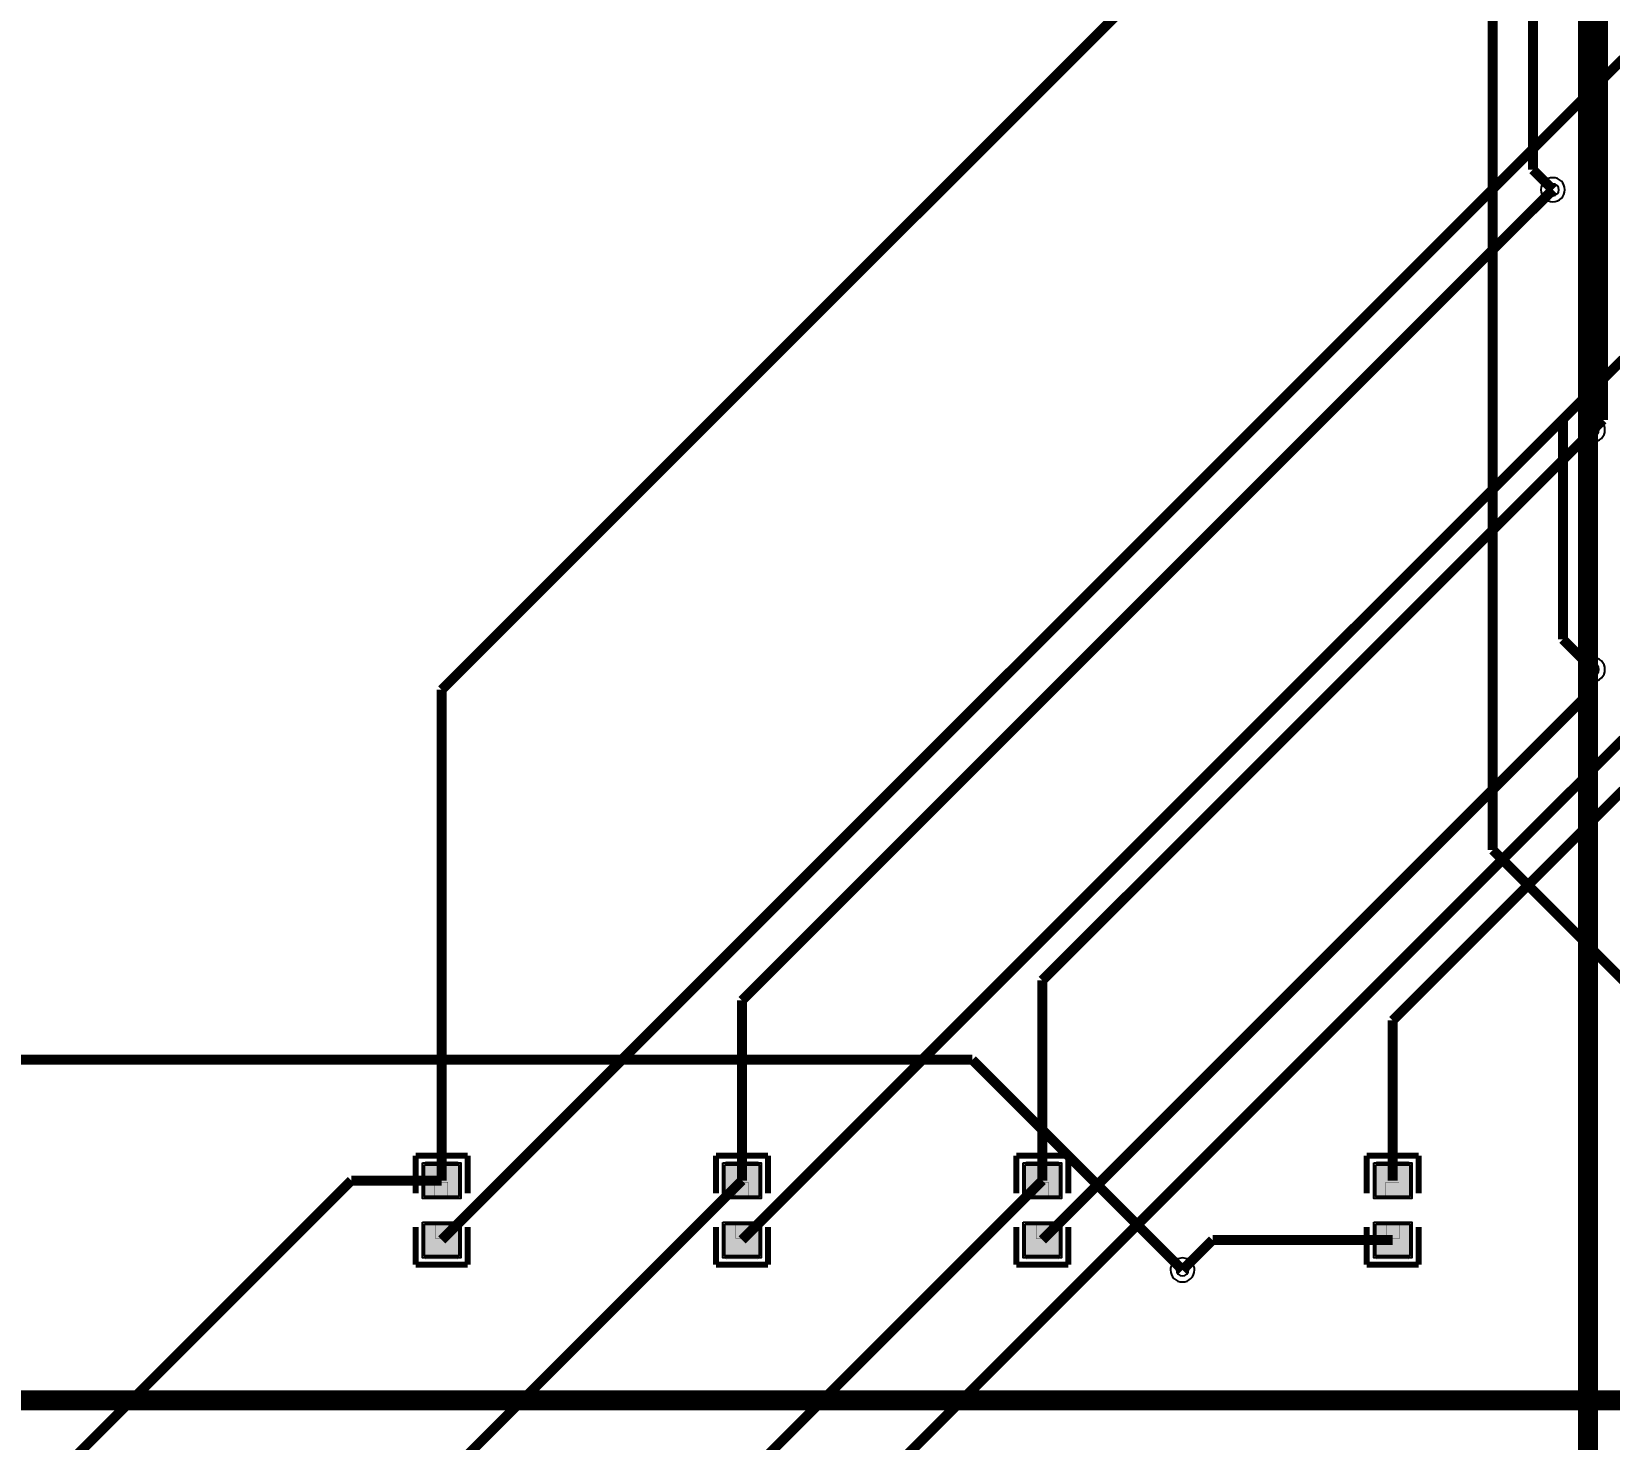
# Model space of a CAD drawing. Header units: millimetres. Extents: x -59 to 46, y -149 to -20.
# Drawn here: x -18.03 to 22.01, y -76.94 to -41.21 of the extents above; entities that cross this region are included whole.
import ezdxf

# ---------------------------------------------------------------- set-up
doc = ezdxf.new("R2010")
doc.units = ezdxf.units.MM
doc.header["$MEASUREMENT"] = 0
for name, color, linetype, true_color in [('Bottom-Layer', 7, 'Continuous', 0x0000ff), ('Hole-Layer', 7, 'Continuous', 0x222222), ('Multi-Layer', 7, 'Continuous', 0xc0c0c0), ('Top-Layer', 7, 'Continuous', 0xff0000), ('Top-Paste-Mask-Layer', 7, 'Continuous', 0x808080), ('Top-Silkscreen-Layer', 7, 'Continuous', 0xffcc00), ('Top-Solder-Mask-Layer', 7, 'Continuous', 0x800080)]:
    doc.layers.add(name, color=color, linetype=linetype, true_color=true_color)

msp = doc.modelspace()

# ---------------------------------------------------------------- hatches: boundary and pattern name
at = {"layer": 'Top-Layer'}
for points in [[(-8.052019304038613, -69.96353822707647), (-7.188011176022349, -69.96353822707647), (-7.188011176022349, -70.77001524003049), (-8.052019304038613, -70.77001524003049)], [(-0.4320040640081319, -69.96353822707647), (0.4320040640081319, -69.96353822707647), (0.4320040640081319, -70.77001524003049), (-0.4320040640081319, -70.77001524003049)], [(7.188011176022349, -69.96353822707646), (8.052019304038613, -69.96353822707646), (8.052019304038613, -70.77001524003047), (7.188011176022349, -70.77001524003047)], [(16.07802895605791, -69.96353822707647), (16.942037084074173, -69.96353822707647), (16.942037084074173, -70.77001524003049), (16.07802895605791, -70.77001524003049)], [(-8.052019304038613, -71.4702692405385), (-7.188011176022349, -71.4702692405385), (-7.188011176022349, -72.27674625349252), (-8.052019304038613, -72.27674625349252)], [(-0.4320040640081319, -71.4702692405385), (0.4320040640081319, -71.4702692405385), (0.4320040640081319, -72.27674625349252), (-0.4320040640081319, -72.27674625349252)], [(7.188011176022349, -71.47026924053849), (8.052019304038613, -71.47026924053849), (8.052019304038613, -72.2767462534925), (7.188011176022349, -72.2767462534925)], [(16.07802895605791, -71.4702692405385), (16.942037084074173, -71.4702692405385), (16.942037084074173, -72.27674625349252), (16.07802895605791, -72.27674625349252)]]:
    msp.add_hatch(color=256, dxfattribs=at).paths.add_polyline_path(points)
at = {"layer": 'Top-Paste-Mask-Layer'}
for points in [[(-8.070002540005081, -69.92512065024131), (-8.019989839979681, -69.87513335026672), (-7.219989839979681, -69.87513335026672), (-7.170002540005081, -69.92512065024131), (-7.170002540005081, -70.72512065024131), (-7.219989839979681, -70.77513335026671), (-7.462026924053849, -70.77513335026671), (-7.462026924053849, -70.40513081026162), (-7.792024384048769, -70.40513081026162), (-7.792024384048769, -70.77513335026671), (-8.019989839979681, -70.77513335026671), (-8.070002540005081, -70.72512065024131)], [(-8.070002540005081, -69.92512065024131), (-8.019989839979681, -69.87513335026672), (-7.219989839979681, -69.87513335026672), (-7.170002540005081, -69.92512065024131), (-7.170002540005081, -70.72512065024131), (-7.219989839979681, -70.77513335026671), (-7.462026924053849, -70.77513335026671), (-7.462026924053849, -70.40513081026162), (-7.792024384048769, -70.40513081026162), (-7.792024384048769, -70.77513335026671), (-8.019989839979681, -70.77513335026671), (-8.070002540005081, -70.72512065024131)], [(-0.4499872999746001, -69.92512065024131), (-0.3999745999492, -69.87513335026672), (0.40002540005080006, -69.87513335026672), (0.4500127000254, -69.92512065024131), (0.45001270002540006, -70.72512065024131), (0.4000254000508001, -70.77513335026671), (0.15798831597663193, -70.77513335026671), (0.1579883159766319, -70.40513081026162), (-0.17200914401828812, -70.40513081026162), (-0.1720091440182881, -70.77513335026671), (-0.3999745999491999, -70.77513335026671), (-0.4499872999746, -70.72512065024131)], [(-0.4499872999746001, -69.92512065024131), (-0.3999745999492, -69.87513335026672), (0.40002540005080006, -69.87513335026672), (0.4500127000254, -69.92512065024131), (0.45001270002540006, -70.72512065024131), (0.4000254000508001, -70.77513335026671), (0.15798831597663193, -70.77513335026671), (0.1579883159766319, -70.40513081026162), (-0.17200914401828812, -70.40513081026162), (-0.1720091440182881, -70.77513335026671), (-0.3999745999491999, -70.77513335026671), (-0.4499872999746, -70.72512065024131)], [(7.170027940055881, -69.92512065024131), (7.220040640081281, -69.87513335026672), (8.02004064008128, -69.87513335026672), (8.070027940055882, -69.92512065024131), (8.070027940055882, -70.72512065024131), (8.02004064008128, -70.77513335026671), (7.778003556007113, -70.77513335026671), (7.778003556007113, -70.40513081026162), (7.448006096012193, -70.40513081026162), (7.448006096012193, -70.77513335026671), (7.220040640081281, -70.77513335026671), (7.170027940055881, -70.72512065024131)], [(7.170027940055881, -69.92512065024131), (7.220040640081281, -69.87513335026672), (8.02004064008128, -69.87513335026672), (8.070027940055882, -69.92512065024131), (8.070027940055882, -70.72512065024131), (8.02004064008128, -70.77513335026671), (7.778003556007113, -70.77513335026671), (7.778003556007113, -70.40513081026162), (7.448006096012193, -70.40513081026162), (7.448006096012193, -70.77513335026671), (7.220040640081281, -70.77513335026671), (7.170027940055881, -70.72512065024131)], [(16.06004572009144, -69.92512065024131), (16.110058420116843, -69.87513335026672), (16.910058420116844, -69.87513335026672), (16.96004572009144, -69.92512065024131), (16.96004572009144, -70.72512065024131), (16.910058420116844, -70.77513335026671), (16.668021336042674, -70.77513335026671), (16.668021336042674, -70.40513081026162), (16.338023876047753, -70.40513081026162), (16.338023876047753, -70.77513335026671), (16.110058420116843, -70.77513335026671), (16.06004572009144, -70.72512065024131)], [(16.06004572009144, -69.92512065024131), (16.110058420116843, -69.87513335026672), (16.910058420116844, -69.87513335026672), (16.96004572009144, -69.92512065024131), (16.96004572009144, -70.72512065024131), (16.910058420116844, -70.77513335026671), (16.668021336042674, -70.77513335026671), (16.668021336042674, -70.40513081026162), (16.338023876047753, -70.40513081026162), (16.338023876047753, -70.77513335026671), (16.110058420116843, -70.77513335026671), (16.06004572009144, -70.72512065024131)], [(-7.170027940055881, -72.31516383032766), (-7.220040640081281, -72.36515113030227), (-8.02004064008128, -72.36515113030227), (-8.070027940055882, -72.31516383032766), (-8.070027940055882, -71.51516383032768), (-8.02004064008128, -71.46515113030226), (-7.778003556007113, -71.46515113030226), (-7.778003556007113, -71.83515367030735), (-7.448006096012193, -71.83515367030735), (-7.448006096012193, -71.46515113030226), (-7.220040640081281, -71.46515113030226), (-7.170027940055881, -71.51516383032768)], [(-7.170027940055881, -72.31516383032766), (-7.220040640081281, -72.36515113030227), (-8.02004064008128, -72.36515113030227), (-8.070027940055882, -72.31516383032766), (-8.070027940055882, -71.51516383032768), (-8.02004064008128, -71.46515113030226), (-7.778003556007113, -71.46515113030226), (-7.778003556007113, -71.83515367030735), (-7.448006096012193, -71.83515367030735), (-7.448006096012193, -71.46515113030226), (-7.220040640081281, -71.46515113030226), (-7.170027940055881, -71.51516383032768)], [(0.4499872999746001, -72.31516383032766), (0.3999745999492, -72.36515113030227), (-0.40002540005080006, -72.36515113030227), (-0.4500127000254, -72.31516383032766), (-0.45001270002540006, -71.51516383032768), (-0.4000254000508001, -71.46515113030226), (-0.15798831597663193, -71.46515113030226), (-0.1579883159766319, -71.83515367030735), (0.17200914401828812, -71.83515367030735), (0.1720091440182881, -71.46515113030226), (0.3999745999491999, -71.46515113030226), (0.4499872999746, -71.51516383032768)], [(0.4499872999746001, -72.31516383032766), (0.3999745999492, -72.36515113030227), (-0.40002540005080006, -72.36515113030227), (-0.4500127000254, -72.31516383032766), (-0.45001270002540006, -71.51516383032768), (-0.4000254000508001, -71.46515113030226), (-0.15798831597663193, -71.46515113030226), (-0.1579883159766319, -71.83515367030735), (0.17200914401828812, -71.83515367030735), (0.1720091440182881, -71.46515113030226), (0.3999745999491999, -71.46515113030226), (0.4499872999746, -71.51516383032768)], [(8.070002540005081, -72.31516383032766), (8.019989839979681, -72.36515113030227), (7.219989839979681, -72.36515113030227), (7.170002540005081, -72.31516383032766), (7.170002540005081, -71.51516383032768), (7.219989839979681, -71.46515113030226), (7.462026924053849, -71.46515113030226), (7.462026924053849, -71.83515367030735), (7.792024384048769, -71.83515367030735), (7.792024384048769, -71.46515113030226), (8.019989839979681, -71.46515113030226), (8.070002540005081, -71.51516383032768)], [(8.070002540005081, -72.31516383032766), (8.019989839979681, -72.36515113030227), (7.219989839979681, -72.36515113030227), (7.170002540005081, -72.31516383032766), (7.170002540005081, -71.51516383032768), (7.219989839979681, -71.46515113030226), (7.462026924053849, -71.46515113030226), (7.462026924053849, -71.83515367030735), (7.792024384048769, -71.83515367030735), (7.792024384048769, -71.46515113030226), (8.019989839979681, -71.46515113030226), (8.070002540005081, -71.51516383032768)], [(16.960020320040645, -72.31516383032766), (16.910007620015243, -72.36515113030227), (16.110007620015242, -72.36515113030227), (16.060020320040643, -72.31516383032766), (16.060020320040643, -71.51516383032768), (16.110007620015242, -71.46515113030226), (16.352044704089412, -71.46515113030226), (16.352044704089412, -71.83515367030735), (16.68204216408433, -71.83515367030735), (16.68204216408433, -71.46515113030226), (16.910007620015243, -71.46515113030226), (16.960020320040645, -71.51516383032768)], [(16.960020320040645, -72.31516383032766), (16.910007620015243, -72.36515113030227), (16.110007620015242, -72.36515113030227), (16.060020320040643, -72.31516383032766), (16.060020320040643, -71.51516383032768), (16.110007620015242, -71.46515113030226), (16.352044704089412, -71.46515113030226), (16.352044704089412, -71.83515367030735), (16.68204216408433, -71.83515367030735), (16.68204216408433, -71.46515113030226), (16.910007620015243, -71.46515113030226), (16.960020320040645, -71.51516383032768)]]:
    msp.add_hatch(color=256, dxfattribs=at).paths.add_polyline_path(points)
at = {"layer": 'Top-Solder-Mask-Layer'}
for points in [[(-8.102819405638813, -69.91273812547625), (-7.137211074422149, -69.91273812547625), (-7.137211074422149, -70.82081534163069), (-8.102819405638813, -70.82081534163069)], [(-0.4828041656083322, -69.91273812547625), (0.4828041656083322, -69.91273812547625), (0.4828041656083322, -70.82081534163069), (-0.4828041656083322, -70.82081534163069)], [(7.137211074422149, -69.91273812547625), (8.102819405638813, -69.91273812547625), (8.102819405638813, -70.82081534163069), (7.137211074422149, -70.82081534163069)], [(16.02722885445771, -69.91273812547625), (16.992837185674375, -69.91273812547625), (16.992837185674375, -70.82081534163069), (16.02722885445771, -70.82081534163069)], [(-8.102819405638813, -71.41946913893828), (-7.137211074422149, -71.41946913893828), (-7.137211074422149, -72.32754635509272), (-8.102819405638813, -72.32754635509272)], [(-0.4828041656083322, -71.41946913893828), (0.4828041656083322, -71.41946913893828), (0.4828041656083322, -72.32754635509272), (-0.4828041656083322, -72.32754635509272)], [(7.137211074422149, -71.41946913893828), (8.102819405638813, -71.41946913893828), (8.102819405638813, -72.32754635509272), (7.137211074422149, -72.32754635509272)], [(16.02722885445771, -71.41946913893828), (16.992837185674375, -71.41946913893828), (16.992837185674375, -72.32754635509272), (16.02722885445771, -72.32754635509272)]]:
    msp.add_hatch(color=256, dxfattribs=at).paths.add_polyline_path(points)

# ---------------------------------------------------------------- linework, layer by layer
at = {"layer": 'Bottom-Layer'}
for points, const_width in [([(20.066040132080268, -44.712725425450856), (20.066040132080268, -32.766065532131066)], 0.25400050800101603), ([(19.050038100076204, -61.97612395224791), (19.050038100076204, -36.322072644145294)], 0.25400050800101603), ([(21.84404368808738, -51.06273812547626), (21.84404368808738, -38.87071374142749)], 0.25400050800101603), ([(21.336042672085348, -50.53746507493016), (21.336042672085348, -39.61544323088647)], 0.25400050800101603), ([(20.574041148082298, -45.22072644145289), (20.066040132080268, -44.712725425450856)], 0.25400050800101603), ([(20.828041656083315, -51.04546609093219), (21.336042672085348, -50.53746507493016)], 0.25400050800101603), ([(20.828041656083315, -56.633477266954536), (20.828041656083315, -51.04546609093219)], 0.25400050800101603), ([(21.59004318008636, -51.31673863347727), (21.84404368808738, -51.06273812547626)], 0.25400050800101603), ([(21.59004318008636, -57.39547879095758), (20.828041656083315, -56.633477266954536)], 0.25400050800101603), ([(23.11404622809246, -66.04013208026417), (19.050038100076204, -61.97612395224791)], 0.25400050800101603), ([(5.842011684023369, -67.30149860299721), (-42.418084836169676, -67.30149860299721)], 0.25400050800101603), ([(11.176022352044706, -72.63550927101855), (5.842011684023369, -67.30149860299721)], 0.25400050800101603), ([(-25.65405130810262, -75.94615189230379), (22.60604521209043, -75.94615189230379)], 0.5080010160020321)]:
    msp.add_lwpolyline(points, dxfattribs=dict(at, const_width=const_width))
at = {"layer": 'Hole-Layer'}
for points in [[(20.42154178308357, -45.22072644145289, 1), (20.72654051308103, -45.22072644145289, 1)], [(21.437543815087633, -51.31673863347727, 1), (21.742542545085094, -51.31673863347727, 1)], [(21.437543815087633, -57.39547879095758, 1), (21.742542545085094, -57.39547879095758, 1)]]:
    msp.add_lwpolyline(points, format="xyb", close=True, dxfattribs=at)
msp.add_lwpolyline([(11.023522987045975, -72.63550927093834, 1), (11.328521717043435, -72.6355092711197), (11.328521717043435, -72.63550927109875, 1), (11.023522987045975, -72.6355092709174)], format="xyb", dxfattribs=at)
at = {"layer": 'Multi-Layer'}
for points in [[(20.26903987807976, -45.220726441253156, 1), (20.87904241808484, -45.22072644181689), (20.87904241808484, -45.220726441652616, 1), (20.26903987807976, -45.22072644108888)], [(21.285041910083823, -51.31673863327754, 1), (21.895044450088903, -51.31673863384128), (21.895044450088903, -51.316738633677005, 1), (21.285041910083823, -51.31673863311326)], [(21.285041910083823, -57.39547879075785, 1), (21.895044450088903, -57.395478791321594), (21.895044450088903, -57.395478791157316, 1), (21.285041910083823, -57.39547879059357)], [(10.871021082042166, -72.63550927081883, 1), (11.481023622047244, -72.63550927138256), (11.481023622047244, -72.63550927121828, 1), (10.871021082042166, -72.63550927065455)]]:
    msp.add_lwpolyline(points, format="xyb", dxfattribs=at)
at = {"layer": 'Top-Layer', "const_width": 0.25400050800101603}
for points in [[(-7.620015240030481, -57.912115824231655), (24.257048514097033, -26.035052070104143)], [(-7.620015240030481, -71.87350774701551), (22.352044704089412, -41.90144780289561)], [(0, -65.79476758953518), (20.574041148082298, -45.22072644145289)], [(0, -71.87350774701551), (22.352044704089412, -49.521463042926094)], [(7.620015240030481, -65.28676657353316), (21.59004318008636, -51.31673863347727)], [(21.59004318008636, -57.903479806959616), (21.59004318008636, -57.39547879095758)], [(-7.620015240030481, -70.36677673355348), (-7.620015240030481, -57.912115824231655)], [(7.620015240030481, -71.87350774701551), (21.59004318008636, -57.903479806959616)], [(2.0320040640081283, -79.48399796799595), (22.352044704089412, -59.16395732791466)], [(16.510033020066043, -66.30276860553722), (22.352044704089412, -60.460756921513855)], [(7.620015240030481, -70.36677673355348), (7.620015240030481, -65.28676657353316)], [(0, -70.36677673355348), (0, -65.79476758953518)], [(16.510033020066043, -70.36677673355348), (16.510033020066043, -66.30276860553722)], [(-9.91465582931166, -70.36677673355348), (-19.558039116078234, -80.01016002032006)], [(-7.620015240030481, -70.36677673355348), (-9.91465582931166, -70.36677673355348)], [(0, -70.36677673355348), (-8.38201676403353, -78.748793497587)], [(7.620015240030481, -70.36677673355348), (-0.7620015240030481, -78.748793497587)], [(11.938023876047753, -71.87350774701551), (11.176022352044706, -72.63550927101855)], [(16.510033020066043, -71.87350774701551), (11.938023876047753, -71.87350774701551)]]:
    msp.add_lwpolyline(points, dxfattribs=at)
at = {"layer": 'Top-Layer'}
for points in [[(-8.052019304038613, -69.96353822707647), (-7.188011176022349, -69.96353822707647), (-7.188011176022349, -70.77001524003049), (-8.052019304038613, -70.77001524003049)], [(-0.4320040640081319, -69.96353822707647), (0.4320040640081319, -69.96353822707647), (0.4320040640081319, -70.77001524003049), (-0.4320040640081319, -70.77001524003049)], [(7.188011176022349, -69.96353822707646), (8.052019304038613, -69.96353822707646), (8.052019304038613, -70.77001524003047), (7.188011176022349, -70.77001524003047)], [(16.07802895605791, -69.96353822707647), (16.942037084074173, -69.96353822707647), (16.942037084074173, -70.77001524003049), (16.07802895605791, -70.77001524003049)], [(-8.052019304038613, -71.4702692405385), (-7.188011176022349, -71.4702692405385), (-7.188011176022349, -72.27674625349252), (-8.052019304038613, -72.27674625349252)], [(-0.4320040640081319, -71.4702692405385), (0.4320040640081319, -71.4702692405385), (0.4320040640081319, -72.27674625349252), (-0.4320040640081319, -72.27674625349252)], [(7.188011176022349, -71.47026924053849), (8.052019304038613, -71.47026924053849), (8.052019304038613, -72.2767462534925), (7.188011176022349, -72.2767462534925)], [(16.07802895605791, -71.4702692405385), (16.942037084074173, -71.4702692405385), (16.942037084074173, -72.27674625349252), (16.07802895605791, -72.27674625349252)]]:
    msp.add_lwpolyline(points, close=True, dxfattribs=at)
at = {"layer": 'Top-Paste-Mask-Layer', "const_width": 0.005080010160020321}
for points in [[(-8.070002540005081, -69.92512065024131), (-8.019989839979681, -69.87513335026672), (-7.219989839979681, -69.87513335026672), (-7.170002540005081, -69.92512065024131), (-7.170002540005081, -70.72512065024131), (-7.219989839979681, -70.77513335026671), (-7.462026924053849, -70.77513335026671), (-7.462026924053849, -70.40513081026162), (-7.792024384048769, -70.40513081026162), (-7.792024384048769, -70.77513335026671), (-8.019989839979681, -70.77513335026671), (-8.070002540005081, -70.72512065024131)], [(-8.070002540005081, -69.92512065024131), (-8.019989839979681, -69.87513335026672), (-7.219989839979681, -69.87513335026672), (-7.170002540005081, -69.92512065024131), (-7.170002540005081, -70.72512065024131), (-7.219989839979681, -70.77513335026671), (-7.462026924053849, -70.77513335026671), (-7.462026924053849, -70.40513081026162), (-7.792024384048769, -70.40513081026162), (-7.792024384048769, -70.77513335026671), (-8.019989839979681, -70.77513335026671), (-8.070002540005081, -70.72512065024131)], [(-0.4499872999746001, -69.92512065024131), (-0.3999745999492, -69.87513335026672), (0.40002540005080006, -69.87513335026672), (0.4500127000254, -69.92512065024131), (0.45001270002540006, -70.72512065024131), (0.4000254000508001, -70.77513335026671), (0.15798831597663193, -70.77513335026671), (0.1579883159766319, -70.40513081026162), (-0.17200914401828812, -70.40513081026162), (-0.1720091440182881, -70.77513335026671), (-0.3999745999491999, -70.77513335026671), (-0.4499872999746, -70.72512065024131)], [(-0.4499872999746001, -69.92512065024131), (-0.3999745999492, -69.87513335026672), (0.40002540005080006, -69.87513335026672), (0.4500127000254, -69.92512065024131), (0.45001270002540006, -70.72512065024131), (0.4000254000508001, -70.77513335026671), (0.15798831597663193, -70.77513335026671), (0.1579883159766319, -70.40513081026162), (-0.17200914401828812, -70.40513081026162), (-0.1720091440182881, -70.77513335026671), (-0.3999745999491999, -70.77513335026671), (-0.4499872999746, -70.72512065024131)], [(7.170027940055881, -69.92512065024131), (7.220040640081281, -69.87513335026672), (8.02004064008128, -69.87513335026672), (8.070027940055882, -69.92512065024131), (8.070027940055882, -70.72512065024131), (8.02004064008128, -70.77513335026671), (7.778003556007113, -70.77513335026671), (7.778003556007113, -70.40513081026162), (7.448006096012193, -70.40513081026162), (7.448006096012193, -70.77513335026671), (7.220040640081281, -70.77513335026671), (7.170027940055881, -70.72512065024131)], [(7.170027940055881, -69.92512065024131), (7.220040640081281, -69.87513335026672), (8.02004064008128, -69.87513335026672), (8.070027940055882, -69.92512065024131), (8.070027940055882, -70.72512065024131), (8.02004064008128, -70.77513335026671), (7.778003556007113, -70.77513335026671), (7.778003556007113, -70.40513081026162), (7.448006096012193, -70.40513081026162), (7.448006096012193, -70.77513335026671), (7.220040640081281, -70.77513335026671), (7.170027940055881, -70.72512065024131)], [(16.06004572009144, -69.92512065024131), (16.110058420116843, -69.87513335026672), (16.910058420116844, -69.87513335026672), (16.96004572009144, -69.92512065024131), (16.96004572009144, -70.72512065024131), (16.910058420116844, -70.77513335026671), (16.668021336042674, -70.77513335026671), (16.668021336042674, -70.40513081026162), (16.338023876047753, -70.40513081026162), (16.338023876047753, -70.77513335026671), (16.110058420116843, -70.77513335026671), (16.06004572009144, -70.72512065024131)], [(16.06004572009144, -69.92512065024131), (16.110058420116843, -69.87513335026672), (16.910058420116844, -69.87513335026672), (16.96004572009144, -69.92512065024131), (16.96004572009144, -70.72512065024131), (16.910058420116844, -70.77513335026671), (16.668021336042674, -70.77513335026671), (16.668021336042674, -70.40513081026162), (16.338023876047753, -70.40513081026162), (16.338023876047753, -70.77513335026671), (16.110058420116843, -70.77513335026671), (16.06004572009144, -70.72512065024131)], [(-7.170027940055881, -72.31516383032766), (-7.220040640081281, -72.36515113030227), (-8.02004064008128, -72.36515113030227), (-8.070027940055882, -72.31516383032766), (-8.070027940055882, -71.51516383032768), (-8.02004064008128, -71.46515113030226), (-7.778003556007113, -71.46515113030226), (-7.778003556007113, -71.83515367030735), (-7.448006096012193, -71.83515367030735), (-7.448006096012193, -71.46515113030226), (-7.220040640081281, -71.46515113030226), (-7.170027940055881, -71.51516383032768)], [(-7.170027940055881, -72.31516383032766), (-7.220040640081281, -72.36515113030227), (-8.02004064008128, -72.36515113030227), (-8.070027940055882, -72.31516383032766), (-8.070027940055882, -71.51516383032768), (-8.02004064008128, -71.46515113030226), (-7.778003556007113, -71.46515113030226), (-7.778003556007113, -71.83515367030735), (-7.448006096012193, -71.83515367030735), (-7.448006096012193, -71.46515113030226), (-7.220040640081281, -71.46515113030226), (-7.170027940055881, -71.51516383032768)], [(0.4499872999746001, -72.31516383032766), (0.3999745999492, -72.36515113030227), (-0.40002540005080006, -72.36515113030227), (-0.4500127000254, -72.31516383032766), (-0.45001270002540006, -71.51516383032768), (-0.4000254000508001, -71.46515113030226), (-0.15798831597663193, -71.46515113030226), (-0.1579883159766319, -71.83515367030735), (0.17200914401828812, -71.83515367030735), (0.1720091440182881, -71.46515113030226), (0.3999745999491999, -71.46515113030226), (0.4499872999746, -71.51516383032768)], [(0.4499872999746001, -72.31516383032766), (0.3999745999492, -72.36515113030227), (-0.40002540005080006, -72.36515113030227), (-0.4500127000254, -72.31516383032766), (-0.45001270002540006, -71.51516383032768), (-0.4000254000508001, -71.46515113030226), (-0.15798831597663193, -71.46515113030226), (-0.1579883159766319, -71.83515367030735), (0.17200914401828812, -71.83515367030735), (0.1720091440182881, -71.46515113030226), (0.3999745999491999, -71.46515113030226), (0.4499872999746, -71.51516383032768)], [(8.070002540005081, -72.31516383032766), (8.019989839979681, -72.36515113030227), (7.219989839979681, -72.36515113030227), (7.170002540005081, -72.31516383032766), (7.170002540005081, -71.51516383032768), (7.219989839979681, -71.46515113030226), (7.462026924053849, -71.46515113030226), (7.462026924053849, -71.83515367030735), (7.792024384048769, -71.83515367030735), (7.792024384048769, -71.46515113030226), (8.019989839979681, -71.46515113030226), (8.070002540005081, -71.51516383032768)], [(8.070002540005081, -72.31516383032766), (8.019989839979681, -72.36515113030227), (7.219989839979681, -72.36515113030227), (7.170002540005081, -72.31516383032766), (7.170002540005081, -71.51516383032768), (7.219989839979681, -71.46515113030226), (7.462026924053849, -71.46515113030226), (7.462026924053849, -71.83515367030735), (7.792024384048769, -71.83515367030735), (7.792024384048769, -71.46515113030226), (8.019989839979681, -71.46515113030226), (8.070002540005081, -71.51516383032768)], [(16.960020320040645, -72.31516383032766), (16.910007620015243, -72.36515113030227), (16.110007620015242, -72.36515113030227), (16.060020320040643, -72.31516383032766), (16.060020320040643, -71.51516383032768), (16.110007620015242, -71.46515113030226), (16.352044704089412, -71.46515113030226), (16.352044704089412, -71.83515367030735), (16.68204216408433, -71.83515367030735), (16.68204216408433, -71.46515113030226), (16.910007620015243, -71.46515113030226), (16.960020320040645, -71.51516383032768)], [(16.960020320040645, -72.31516383032766), (16.910007620015243, -72.36515113030227), (16.110007620015242, -72.36515113030227), (16.060020320040643, -72.31516383032766), (16.060020320040643, -71.51516383032768), (16.110007620015242, -71.46515113030226), (16.352044704089412, -71.46515113030226), (16.352044704089412, -71.83515367030735), (16.68204216408433, -71.83515367030735), (16.68204216408433, -71.46515113030226), (16.910007620015243, -71.46515113030226), (16.960020320040645, -71.51516383032768)]]:
    msp.add_lwpolyline(points, close=True, dxfattribs=at)
at = {"layer": 'Top-Silkscreen-Layer', "const_width": 0.5080010160020321}
msp.add_lwpolyline([(21.463042926085855, -33.655067310134626), (21.463042926085855, -78.10515621031243), (-56.642113284226575, -78.10515621031243), (-56.642113284226575, -33.655067310134626)], close=True, dxfattribs=at)
msp.add_lwpolyline([(21.463042926085855, -33.655067310134626), (21.463042926085855, -78.10515621031243), (-56.642113284226575, -78.10515621031243), (-56.642113284226575, -33.655067310134626)], close=True, dxfattribs=at)
at = {"layer": 'Top-Silkscreen-Layer', "const_width": 0.15240030480060962}
for points in [[(-8.280619761239523, -70.69392938785879), (-8.280619761239523, -69.73505207010415)], [(-8.280619761239523, -69.73505207010415), (-6.959410718821439, -69.73505207010415)], [(-8.280619761239523, -70.69392938785879), (-8.280619761239523, -69.73505207010415)], [(-8.280619761239523, -69.73505207010415), (-6.959410718821439, -69.73505207010415)], [(-6.959410718821439, -69.73505207010415), (-6.959410718821439, -70.69392938785879)], [(-6.959410718821439, -69.73505207010415), (-6.959410718821439, -70.69392938785879)], [(-0.6606045212090425, -70.69392938785879), (-0.6606045212090426, -69.73505207010415)], [(-0.6606045212090426, -69.73505207010415), (0.6606045212090423, -69.73505207010415)], [(-0.6606045212090425, -70.69392938785879), (-0.6606045212090426, -69.73505207010415)], [(-0.6606045212090426, -69.73505207010415), (0.6606045212090423, -69.73505207010415)], [(0.6606045212090423, -69.73505207010415), (0.6606045212090425, -70.69392938785879)], [(0.6606045212090423, -69.73505207010415), (0.6606045212090425, -70.69392938785879)], [(6.959410718821439, -70.69392938785879), (6.959410718821439, -69.73505207010415)], [(6.959410718821439, -69.73505207010415), (8.280619761239523, -69.73505207010415)], [(6.959410718821439, -70.69392938785879), (6.959410718821439, -69.73505207010415)], [(6.959410718821439, -69.73505207010415), (8.280619761239523, -69.73505207010415)], [(8.280619761239523, -69.73505207010415), (8.280619761239523, -70.69392938785879)], [(8.280619761239523, -69.73505207010415), (8.280619761239523, -70.69392938785879)], [(15.849428498857, -70.69392938785879), (15.849428498857, -69.73505207010415)], [(15.849428498857, -69.73505207010415), (17.170637541275084, -69.73505207010415)], [(15.849428498857, -70.69392938785879), (15.849428498857, -69.73505207010415)], [(15.849428498857, -69.73505207010415), (17.170637541275084, -69.73505207010415)], [(17.170637541275084, -69.73505207010415), (17.170637541275088, -70.69392938785879)], [(17.170637541275084, -69.73505207010415), (17.170637541275088, -70.69392938785879)], [(-8.280619761239523, -71.5463550927102), (-8.280619761239523, -72.50523241046483)], [(-8.280619761239523, -71.5463550927102), (-8.280619761239523, -72.50523241046483)], [(-6.959410718821439, -72.50523241046483), (-6.959410718821439, -71.5463550927102)], [(-6.959410718821439, -72.50523241046483), (-6.959410718821439, -71.5463550927102)], [(-0.6606045212090425, -71.5463550927102), (-0.6606045212090423, -72.50523241046483)], [(-0.6606045212090425, -71.5463550927102), (-0.6606045212090423, -72.50523241046483)], [(0.6606045212090426, -72.50523241046483), (0.6606045212090425, -71.5463550927102)], [(0.6606045212090426, -72.50523241046483), (0.6606045212090425, -71.5463550927102)], [(6.959410718821439, -71.5463550927102), (6.959410718821439, -72.50523241046483)], [(6.959410718821439, -71.5463550927102), (6.959410718821439, -72.50523241046483)], [(8.280619761239523, -72.50523241046483), (8.280619761239523, -71.5463550927102)], [(8.280619761239523, -72.50523241046483), (8.280619761239523, -71.5463550927102)], [(15.849428498857, -71.5463550927102), (15.849428498857, -72.50523241046483)], [(15.849428498857, -71.5463550927102), (15.849428498857, -72.50523241046483)], [(17.170637541275088, -72.50523241046483), (17.170637541275088, -71.5463550927102)], [(17.170637541275088, -72.50523241046483), (17.170637541275088, -71.5463550927102)], [(-8.280619761239523, -72.50523241046483), (-6.959410718821439, -72.50523241046483)], [(-8.280619761239523, -72.50523241046483), (-6.959410718821439, -72.50523241046483)], [(-0.6606045212090423, -72.50523241046483), (0.6606045212090426, -72.50523241046483)], [(-0.6606045212090423, -72.50523241046483), (0.6606045212090426, -72.50523241046483)], [(6.959410718821439, -72.50523241046483), (8.280619761239523, -72.50523241046483)], [(6.959410718821439, -72.50523241046483), (8.280619761239523, -72.50523241046483)], [(15.849428498857, -72.50523241046483), (17.170637541275088, -72.50523241046483)], [(15.849428498857, -72.50523241046483), (17.170637541275088, -72.50523241046483)]]:
    msp.add_lwpolyline(points, dxfattribs=at)
at = {"layer": 'Top-Solder-Mask-Layer'}
for points in [[(-8.102819405638813, -69.91273812547625), (-7.137211074422149, -69.91273812547625), (-7.137211074422149, -70.82081534163069), (-8.102819405638813, -70.82081534163069)], [(-0.4828041656083322, -69.91273812547625), (0.4828041656083322, -69.91273812547625), (0.4828041656083322, -70.82081534163069), (-0.4828041656083322, -70.82081534163069)], [(7.137211074422149, -69.91273812547625), (8.102819405638813, -69.91273812547625), (8.102819405638813, -70.82081534163069), (7.137211074422149, -70.82081534163069)], [(16.02722885445771, -69.91273812547625), (16.992837185674375, -69.91273812547625), (16.992837185674375, -70.82081534163069), (16.02722885445771, -70.82081534163069)], [(-8.102819405638813, -71.41946913893828), (-7.137211074422149, -71.41946913893828), (-7.137211074422149, -72.32754635509272), (-8.102819405638813, -72.32754635509272)], [(-0.4828041656083322, -71.41946913893828), (0.4828041656083322, -71.41946913893828), (0.4828041656083322, -72.32754635509272), (-0.4828041656083322, -72.32754635509272)], [(7.137211074422149, -71.41946913893828), (8.102819405638813, -71.41946913893828), (8.102819405638813, -72.32754635509272), (7.137211074422149, -72.32754635509272)], [(16.02722885445771, -71.41946913893828), (16.992837185674375, -71.41946913893828), (16.992837185674375, -72.32754635509272), (16.02722885445771, -72.32754635509272)]]:
    msp.add_lwpolyline(points, close=True, dxfattribs=at)

doc.saveas('drawing.dxf')
